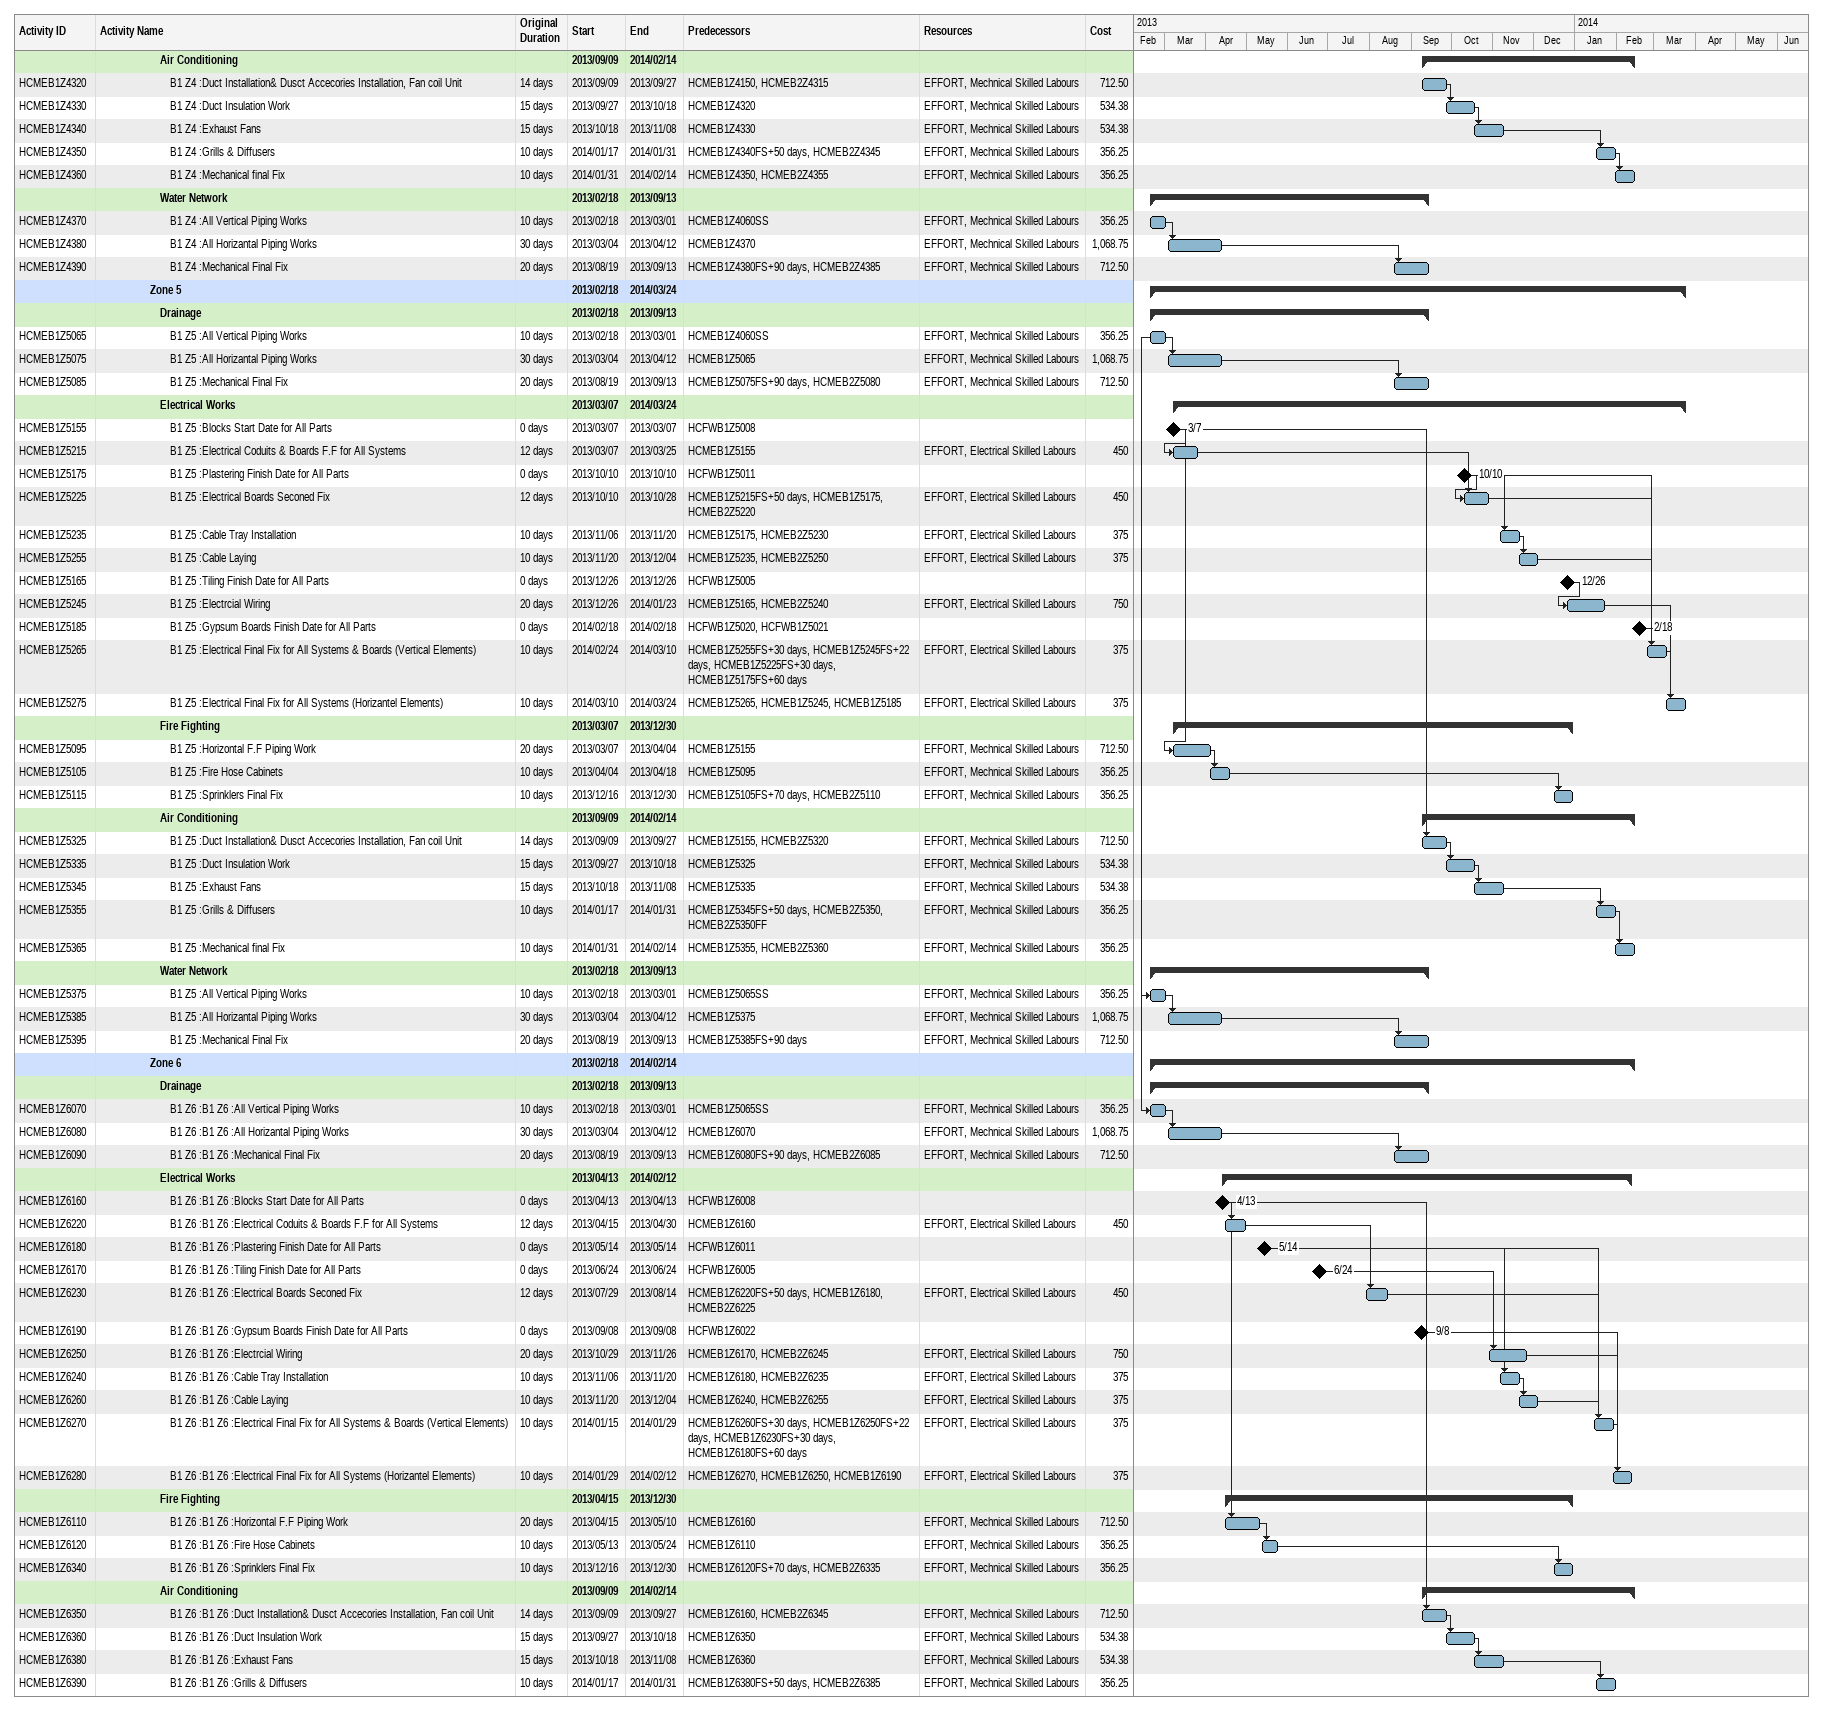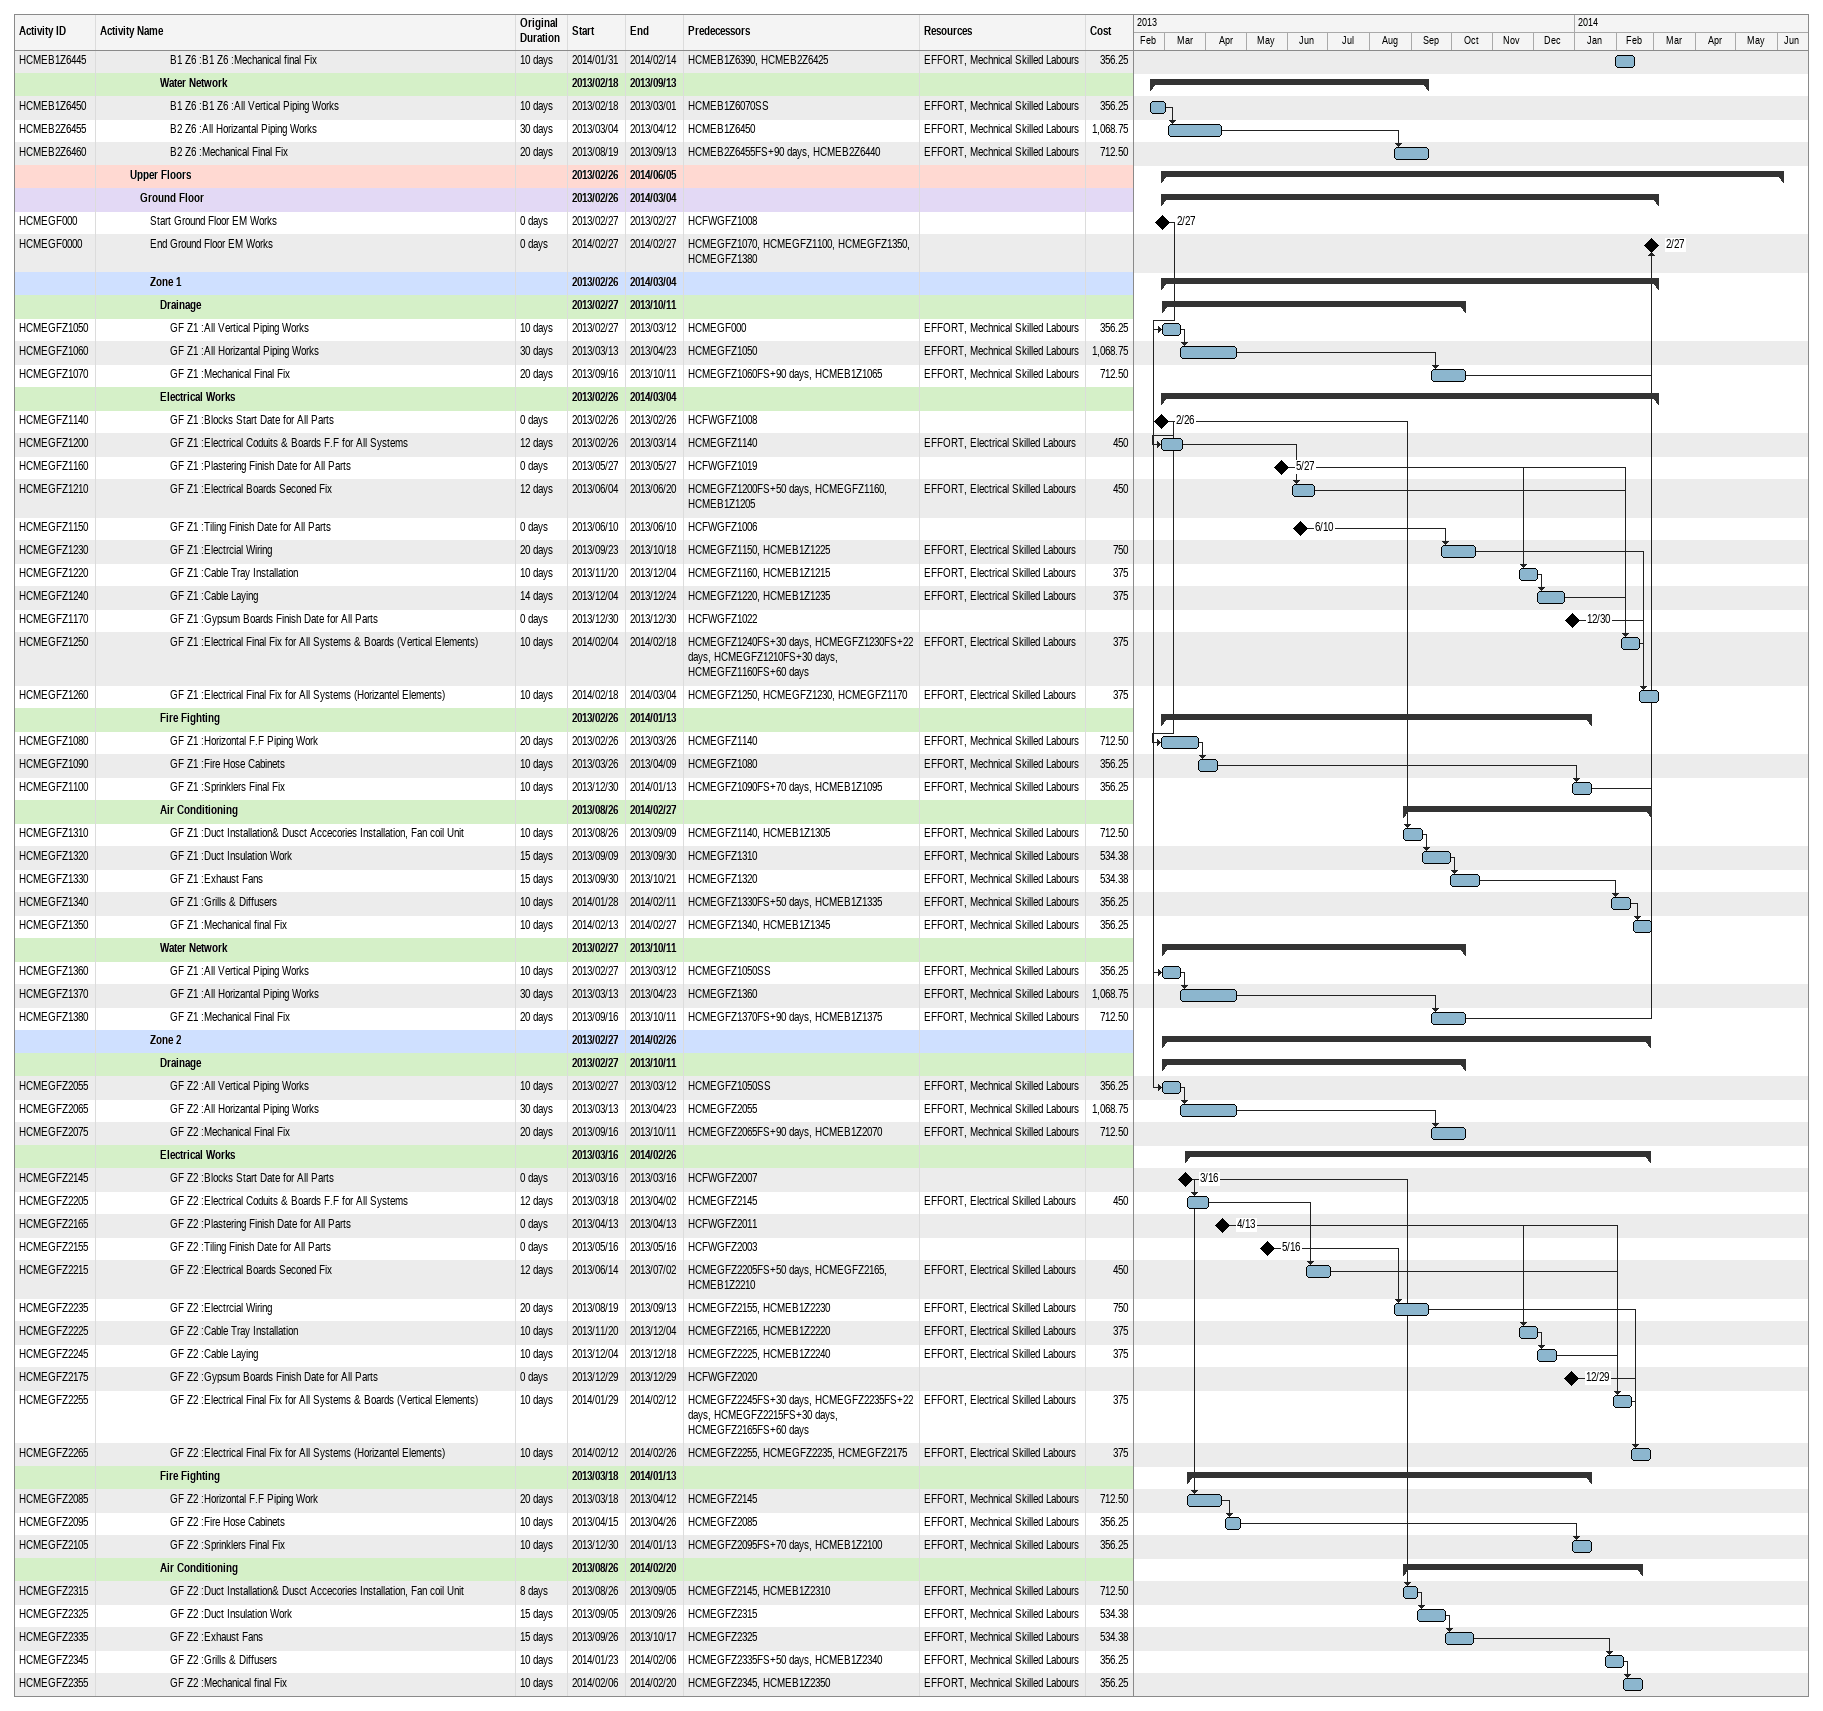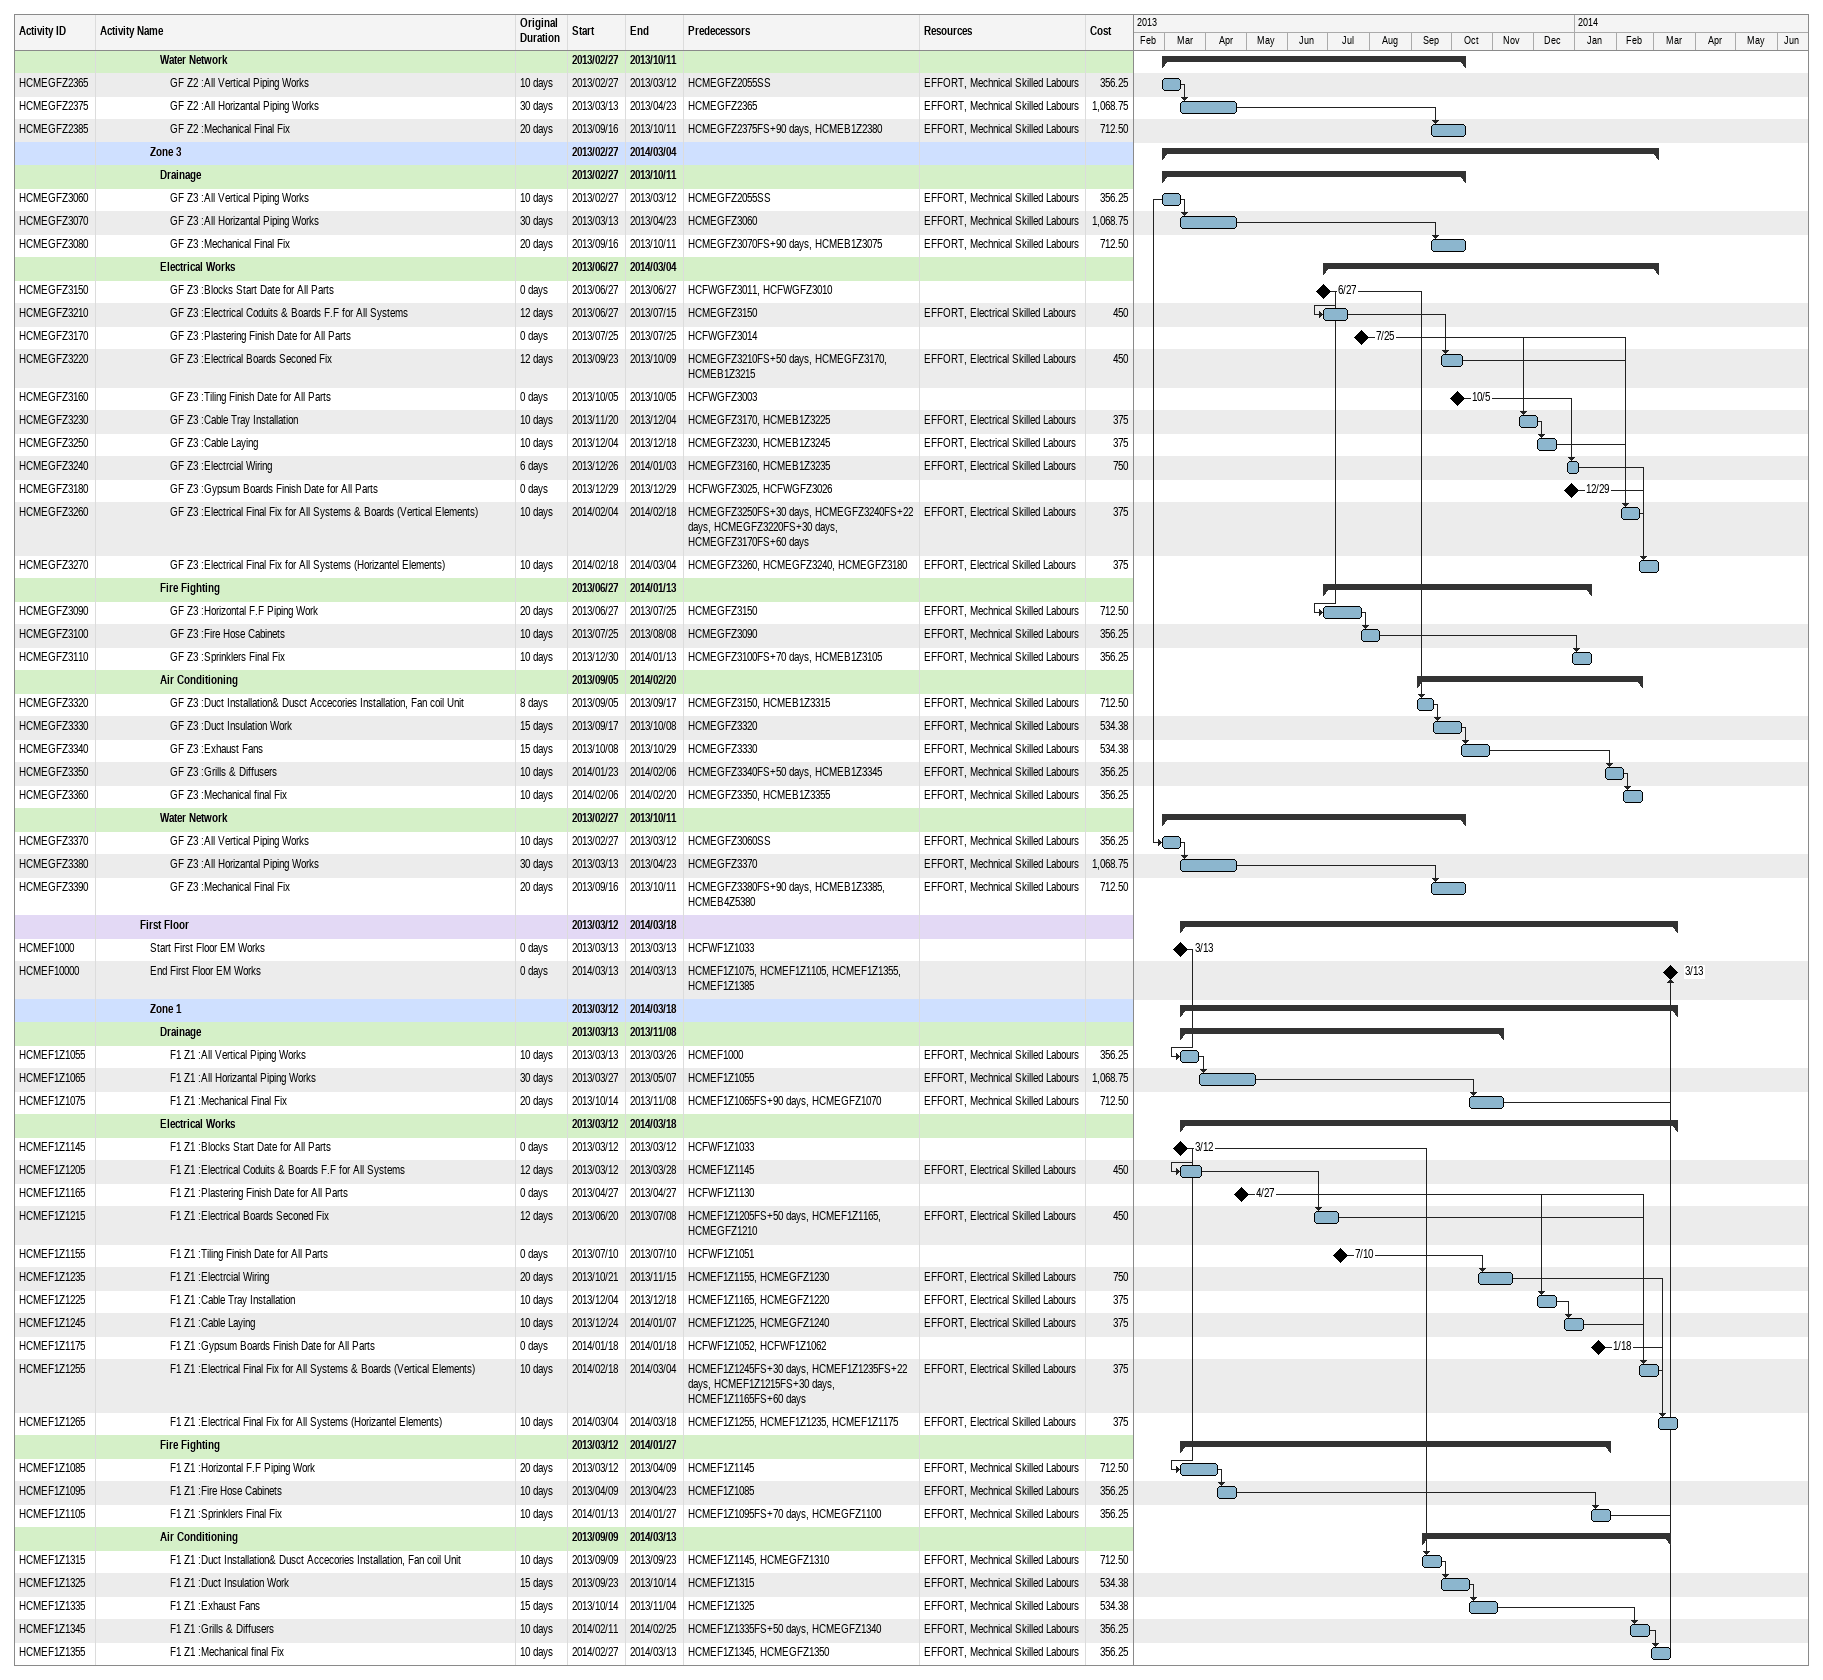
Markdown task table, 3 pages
| ID | Level | Task | Original duration | Start | Finish | Predecessors | Resources | Cost |
|---|---|---|---|---|---|---|---|---|
|  | 7 | **Air Conditioning** |  | 2013-09-09 | 2014-02-14 |  |  |  |
| HCMEB1Z4320 | 8 | B1 Z4 :Duct Installation& Dusct Accecories Installation, Fan coil Unit | 14d | 2013-09-09 | 2013-09-27 | HCMEB1Z4150, HCMEB2Z4315 | EFFORT, Mechnical Skilled Labours | 712.50 |
| HCMEB1Z4330 | 8 | B1 Z4 :Duct Insulation Work | 15d | 2013-09-27 | 2013-10-18 | HCMEB1Z4320 | EFFORT, Mechnical Skilled Labours | 534.38 |
| HCMEB1Z4340 | 8 | B1 Z4 :Exhaust Fans | 15d | 2013-10-18 | 2013-11-08 | HCMEB1Z4330 | EFFORT, Mechnical Skilled Labours | 534.38 |
| HCMEB1Z4350 | 8 | B1 Z4 :Grills & Diffusers | 10d | 2014-01-17 | 2014-01-31 | HCMEB1Z4340FS+50d, HCMEB2Z4345 | EFFORT, Mechnical Skilled Labours | 356.25 |
| HCMEB1Z4360 | 8 | B1 Z4 :Mechanical final Fix | 10d | 2014-01-31 | 2014-02-14 | HCMEB1Z4350, HCMEB2Z4355 | EFFORT, Mechnical Skilled Labours | 356.25 |
|  | 7 | **Water Network** |  | 2013-02-18 | 2013-09-13 |  |  |  |
| HCMEB1Z4370 | 8 | B1 Z4 :All Vertical Piping Works | 10d | 2013-02-18 | 2013-03-01 | HCMEB1Z4060SS | EFFORT, Mechnical Skilled Labours | 356.25 |
| HCMEB1Z4380 | 8 | B1 Z4 :All Horizantal Piping Works | 30d | 2013-03-04 | 2013-04-12 | HCMEB1Z4370 | EFFORT, Mechnical Skilled Labours | 1068.75 |
| HCMEB1Z4390 | 8 | B1 Z4 :Mechanical Final Fix | 20d | 2013-08-19 | 2013-09-13 | HCMEB1Z4380FS+90d, HCMEB2Z4385 | EFFORT, Mechnical Skilled Labours | 712.50 |
|  | 6 | **Zone 5** |  | 2013-02-18 | 2014-03-24 |  |  |  |
|  | 7 | **Drainage** |  | 2013-02-18 | 2013-09-13 |  |  |  |
| HCMEB1Z5065 | 8 | B1 Z5 :All Vertical Piping Works | 10d | 2013-02-18 | 2013-03-01 | HCMEB1Z4060SS | EFFORT, Mechnical Skilled Labours | 356.25 |
| HCMEB1Z5075 | 8 | B1 Z5 :All Horizantal Piping Works | 30d | 2013-03-04 | 2013-04-12 | HCMEB1Z5065 | EFFORT, Mechnical Skilled Labours | 1068.75 |
| HCMEB1Z5085 | 8 | B1 Z5 :Mechanical Final Fix | 20d | 2013-08-19 | 2013-09-13 | HCMEB1Z5075FS+90d, HCMEB2Z5080 | EFFORT, Mechnical Skilled Labours | 712.50 |
|  | 7 | **Electrical Works** |  | 2013-03-07 | 2014-03-24 |  |  |  |
| HCMEB1Z5155 | 8 | B1 Z5 :Blocks Start Date for All Parts | 0d | 2013-03-07 | 2013-03-07 | HCFWB1Z5008 |  |  |
| HCMEB1Z5215 | 8 | B1 Z5 :Electrical Coduits & Boards F.F for All Systems | 12d | 2013-03-07 | 2013-03-25 | HCMEB1Z5155 | EFFORT, Electrical Skilled Labours | 450 |
| HCMEB1Z5175 | 8 | B1 Z5 :Plastering Finish Date for All Parts | 0d | 2013-10-10 | 2013-10-10 | HCFWB1Z5011 |  |  |
| HCMEB1Z5225 | 8 | B1 Z5 :Electrical Boards Seconed Fix | 12d | 2013-10-10 | 2013-10-28 | HCMEB1Z5215FS+50d, HCMEB1Z5175, HCMEB2Z5220 | EFFORT, Electrical Skilled Labours | 450 |
| HCMEB1Z5235 | 8 | B1 Z5 :Cable Tray Installation | 10d | 2013-11-06 | 2013-11-20 | HCMEB1Z5175, HCMEB2Z5230 | EFFORT, Electrical Skilled Labours | 375 |
| HCMEB1Z5255 | 8 | B1 Z5 :Cable Laying | 10d | 2013-11-20 | 2013-12-04 | HCMEB1Z5235, HCMEB2Z5250 | EFFORT, Electrical Skilled Labours | 375 |
| HCMEB1Z5165 | 8 | B1 Z5 :Tiling Finish Date for All Parts | 0d | 2013-12-26 | 2013-12-26 | HCFWB1Z5005 |  |  |
| HCMEB1Z5245 | 8 | B1 Z5 :Electrcial Wiring | 20d | 2013-12-26 | 2014-01-23 | HCMEB1Z5165, HCMEB2Z5240 | EFFORT, Electrical Skilled Labours | 750 |
| HCMEB1Z5185 | 8 | B1 Z5 :Gypsum Boards Finish Date for All Parts | 0d | 2014-02-18 | 2014-02-18 | HCFWB1Z5020, HCFWB1Z5021 |  |  |
| HCMEB1Z5265 | 8 | B1 Z5 :Electrical Final Fix for All Systems & Boards (Vertical Elements) | 10d | 2014-02-24 | 2014-03-10 | HCMEB1Z5255FS+30d, HCMEB1Z5245FS+22d, HCMEB1Z5225FS+30d, HCMEB1Z5175FS+60d | EFFORT, Electrical Skilled Labours | 375 |
| HCMEB1Z5275 | 8 | B1 Z5 :Electrical Final Fix for All Systems (Horizantel Elements) | 10d | 2014-03-10 | 2014-03-24 | HCMEB1Z5265, HCMEB1Z5245, HCMEB1Z5185 | EFFORT, Electrical Skilled Labours | 375 |
|  | 7 | **Fire Fighting** |  | 2013-03-07 | 2013-12-30 |  |  |  |
| HCMEB1Z5095 | 8 | B1 Z5 :Horizontal F.F Piping Work | 20d | 2013-03-07 | 2013-04-04 | HCMEB1Z5155 | EFFORT, Mechnical Skilled Labours | 712.50 |
| HCMEB1Z5105 | 8 | B1 Z5 :Fire Hose Cabinets | 10d | 2013-04-04 | 2013-04-18 | HCMEB1Z5095 | EFFORT, Mechnical Skilled Labours | 356.25 |
| HCMEB1Z5115 | 8 | B1 Z5 :Sprinklers Final Fix | 10d | 2013-12-16 | 2013-12-30 | HCMEB1Z5105FS+70d, HCMEB2Z5110 | EFFORT, Mechnical Skilled Labours | 356.25 |
|  | 7 | **Air Conditioning** |  | 2013-09-09 | 2014-02-14 |  |  |  |
| HCMEB1Z5325 | 8 | B1 Z5 :Duct Installation& Dusct Accecories Installation, Fan coil Unit | 14d | 2013-09-09 | 2013-09-27 | HCMEB1Z5155, HCMEB2Z5320 | EFFORT, Mechnical Skilled Labours | 712.50 |
| HCMEB1Z5335 | 8 | B1 Z5 :Duct Insulation Work | 15d | 2013-09-27 | 2013-10-18 | HCMEB1Z5325 | EFFORT, Mechnical Skilled Labours | 534.38 |
| HCMEB1Z5345 | 8 | B1 Z5 :Exhaust Fans | 15d | 2013-10-18 | 2013-11-08 | HCMEB1Z5335 | EFFORT, Mechnical Skilled Labours | 534.38 |
| HCMEB1Z5355 | 8 | B1 Z5 :Grills & Diffusers | 10d | 2014-01-17 | 2014-01-31 | HCMEB1Z5345FS+50d, HCMEB2Z5350, HCMEB2Z5350FF | EFFORT, Mechnical Skilled Labours | 356.25 |
| HCMEB1Z5365 | 8 | B1 Z5 :Mechanical final Fix | 10d | 2014-01-31 | 2014-02-14 | HCMEB1Z5355, HCMEB2Z5360 | EFFORT, Mechnical Skilled Labours | 356.25 |
|  | 7 | **Water Network** |  | 2013-02-18 | 2013-09-13 |  |  |  |
| HCMEB1Z5375 | 8 | B1 Z5 :All Vertical Piping Works | 10d | 2013-02-18 | 2013-03-01 | HCMEB1Z5065SS | EFFORT, Mechnical Skilled Labours | 356.25 |
| HCMEB1Z5385 | 8 | B1 Z5 :All Horizantal Piping Works | 30d | 2013-03-04 | 2013-04-12 | HCMEB1Z5375 | EFFORT, Mechnical Skilled Labours | 1068.75 |
| HCMEB1Z5395 | 8 | B1 Z5 :Mechanical Final Fix | 20d | 2013-08-19 | 2013-09-13 | HCMEB1Z5385FS+90d | EFFORT, Mechnical Skilled Labours | 712.50 |
|  | 6 | **Zone 6** |  | 2013-02-18 | 2014-02-14 |  |  |  |
|  | 7 | **Drainage** |  | 2013-02-18 | 2013-09-13 |  |  |  |
| HCMEB1Z6070 | 8 | B1 Z6 :B1 Z6 :All Vertical Piping Works | 10d | 2013-02-18 | 2013-03-01 | HCMEB1Z5065SS | EFFORT, Mechnical Skilled Labours | 356.25 |
| HCMEB1Z6080 | 8 | B1 Z6 :B1 Z6 :All Horizantal Piping Works | 30d | 2013-03-04 | 2013-04-12 | HCMEB1Z6070 | EFFORT, Mechnical Skilled Labours | 1068.75 |
| HCMEB1Z6090 | 8 | B1 Z6 :B1 Z6 :Mechanical Final Fix | 20d | 2013-08-19 | 2013-09-13 | HCMEB1Z6080FS+90d, HCMEB2Z6085 | EFFORT, Mechnical Skilled Labours | 712.50 |
|  | 7 | **Electrical Works** |  | 2013-04-13 | 2014-02-12 |  |  |  |
| HCMEB1Z6160 | 8 | B1 Z6 :B1 Z6 :Blocks Start Date for All Parts | 0d | 2013-04-13 | 2013-04-13 | HCFWB1Z6008 |  |  |
| HCMEB1Z6220 | 8 | B1 Z6 :B1 Z6 :Electrical Coduits & Boards F.F for All Systems | 12d | 2013-04-15 | 2013-04-30 | HCMEB1Z6160 | EFFORT, Electrical Skilled Labours | 450 |
| HCMEB1Z6180 | 8 | B1 Z6 :B1 Z6 :Plastering Finish Date for All Parts | 0d | 2013-05-14 | 2013-05-14 | HCFWB1Z6011 |  |  |
| HCMEB1Z6170 | 8 | B1 Z6 :B1 Z6 :Tiling Finish Date for All Parts | 0d | 2013-06-24 | 2013-06-24 | HCFWB1Z6005 |  |  |
| HCMEB1Z6230 | 8 | B1 Z6 :B1 Z6 :Electrical Boards Seconed Fix | 12d | 2013-07-29 | 2013-08-14 | HCMEB1Z6220FS+50d, HCMEB1Z6180, HCMEB2Z6225 | EFFORT, Electrical Skilled Labours | 450 |
| HCMEB1Z6190 | 8 | B1 Z6 :B1 Z6 :Gypsum Boards Finish Date for All Parts | 0d | 2013-09-08 | 2013-09-08 | HCFWB1Z6022 |  |  |
| HCMEB1Z6250 | 8 | B1 Z6 :B1 Z6 :Electrcial Wiring | 20d | 2013-10-29 | 2013-11-26 | HCMEB1Z6170, HCMEB2Z6245 | EFFORT, Electrical Skilled Labours | 750 |
| HCMEB1Z6240 | 8 | B1 Z6 :B1 Z6 :Cable Tray Installation | 10d | 2013-11-06 | 2013-11-20 | HCMEB1Z6180, HCMEB2Z6235 | EFFORT, Electrical Skilled Labours | 375 |
| HCMEB1Z6260 | 8 | B1 Z6 :B1 Z6 :Cable Laying | 10d | 2013-11-20 | 2013-12-04 | HCMEB1Z6240, HCMEB2Z6255 | EFFORT, Electrical Skilled Labours | 375 |
| HCMEB1Z6270 | 8 | B1 Z6 :B1 Z6 :Electrical Final Fix for All Systems & Boards (Vertical Elements) | 10d | 2014-01-15 | 2014-01-29 | HCMEB1Z6260FS+30d, HCMEB1Z6250FS+22d, HCMEB1Z6230FS+30d, HCMEB1Z6180FS+60d | EFFORT, Electrical Skilled Labours | 375 |
| HCMEB1Z6280 | 8 | B1 Z6 :B1 Z6 :Electrical Final Fix for All Systems (Horizantel Elements) | 10d | 2014-01-29 | 2014-02-12 | HCMEB1Z6270, HCMEB1Z6250, HCMEB1Z6190 | EFFORT, Electrical Skilled Labours | 375 |
|  | 7 | **Fire Fighting** |  | 2013-04-15 | 2013-12-30 |  |  |  |
| HCMEB1Z6110 | 8 | B1 Z6 :B1 Z6 :Horizontal F.F Piping Work | 20d | 2013-04-15 | 2013-05-10 | HCMEB1Z6160 | EFFORT, Mechnical Skilled Labours | 712.50 |
| HCMEB1Z6120 | 8 | B1 Z6 :B1 Z6 :Fire Hose Cabinets | 10d | 2013-05-13 | 2013-05-24 | HCMEB1Z6110 | EFFORT, Mechnical Skilled Labours | 356.25 |
| HCMEB1Z6340 | 8 | B1 Z6 :B1 Z6 :Sprinklers Final Fix | 10d | 2013-12-16 | 2013-12-30 | HCMEB1Z6120FS+70d, HCMEB2Z6335 | EFFORT, Mechnical Skilled Labours | 356.25 |
|  | 7 | **Air Conditioning** |  | 2013-09-09 | 2014-02-14 |  |  |  |
| HCMEB1Z6350 | 8 | B1 Z6 :B1 Z6 :Duct Installation& Dusct Accecories Installation, Fan coil Unit | 14d | 2013-09-09 | 2013-09-27 | HCMEB1Z6160, HCMEB2Z6345 | EFFORT, Mechnical Skilled Labours | 712.50 |
| HCMEB1Z6360 | 8 | B1 Z6 :B1 Z6 :Duct Insulation Work | 15d | 2013-09-27 | 2013-10-18 | HCMEB1Z6350 | EFFORT, Mechnical Skilled Labours | 534.38 |
| HCMEB1Z6380 | 8 | B1 Z6 :B1 Z6 :Exhaust Fans | 15d | 2013-10-18 | 2013-11-08 | HCMEB1Z6360 | EFFORT, Mechnical Skilled Labours | 534.38 |
| HCMEB1Z6390 | 8 | B1 Z6 :B1 Z6 :Grills & Diffusers | 10d | 2014-01-17 | 2014-01-31 | HCMEB1Z6380FS+50d, HCMEB2Z6385 | EFFORT, Mechnical Skilled Labours | 356.25 |
| HCMEB1Z6445 | 8 | B1 Z6 :B1 Z6 :Mechanical final Fix | 10d | 2014-01-31 | 2014-02-14 | HCMEB1Z6390, HCMEB2Z6425 | EFFORT, Mechnical Skilled Labours | 356.25 |
|  | 7 | **Water Network** |  | 2013-02-18 | 2013-09-13 |  |  |  |
| HCMEB1Z6450 | 8 | B1 Z6 :B1 Z6 :All Vertical Piping Works | 10d | 2013-02-18 | 2013-03-01 | HCMEB1Z6070SS | EFFORT, Mechnical Skilled Labours | 356.25 |
| HCMEB2Z6455 | 8 | B2 Z6 :All Horizantal Piping Works | 30d | 2013-03-04 | 2013-04-12 | HCMEB1Z6450 | EFFORT, Mechnical Skilled Labours | 1068.75 |
| HCMEB2Z6460 | 8 | B2 Z6 :Mechanical Final Fix | 20d | 2013-08-19 | 2013-09-13 | HCMEB2Z6455FS+90d, HCMEB2Z6440 | EFFORT, Mechnical Skilled Labours | 712.50 |
|  | 4 | **Upper Floors** |  | 2013-02-26 | 2014-06-05 |  |  |  |
|  | 5 | **Ground Floor** |  | 2013-02-26 | 2014-03-04 |  |  |  |
| HCMEGF000 | 6 | Start Ground Floor EM Works | 0d | 2013-02-27 | 2013-02-27 | HCFWGFZ1008 |  |  |
| HCMEGF0000 | 6 | End Ground Floor EM Works | 0d | 2014-02-27 | 2014-02-27 | HCMEGFZ1070, HCMEGFZ1100, HCMEGFZ1350, HCMEGFZ1380 |  |  |
|  | 6 | **Zone 1** |  | 2013-02-26 | 2014-03-04 |  |  |  |
|  | 7 | **Drainage** |  | 2013-02-27 | 2013-10-11 |  |  |  |
| HCMEGFZ1050 | 8 | GF Z1 :All Vertical Piping Works | 10d | 2013-02-27 | 2013-03-12 | HCMEGF000 | EFFORT, Mechnical Skilled Labours | 356.25 |
| HCMEGFZ1060 | 8 | GF Z1 :All Horizantal Piping Works | 30d | 2013-03-13 | 2013-04-23 | HCMEGFZ1050 | EFFORT, Mechnical Skilled Labours | 1068.75 |
| HCMEGFZ1070 | 8 | GF Z1 :Mechanical Final Fix | 20d | 2013-09-16 | 2013-10-11 | HCMEGFZ1060FS+90d, HCMEB1Z1065 | EFFORT, Mechnical Skilled Labours | 712.50 |
|  | 7 | **Electrical Works** |  | 2013-02-26 | 2014-03-04 |  |  |  |
| HCMEGFZ1140 | 8 | GF Z1 :Blocks Start Date for All Parts | 0d | 2013-02-26 | 2013-02-26 | HCFWGFZ1008 |  |  |
| HCMEGFZ1200 | 8 | GF Z1 :Electrical Coduits & Boards F.F for All Systems | 12d | 2013-02-26 | 2013-03-14 | HCMEGFZ1140 | EFFORT, Electrical Skilled Labours | 450 |
| HCMEGFZ1160 | 8 | GF Z1 :Plastering Finish Date for All Parts | 0d | 2013-05-27 | 2013-05-27 | HCFWGFZ1019 |  |  |
| HCMEGFZ1210 | 8 | GF Z1 :Electrical Boards Seconed Fix | 12d | 2013-06-04 | 2013-06-20 | HCMEGFZ1200FS+50d, HCMEGFZ1160, HCMEB1Z1205 | EFFORT, Electrical Skilled Labours | 450 |
| HCMEGFZ1150 | 8 | GF Z1 :Tiling Finish Date for All Parts | 0d | 2013-06-10 | 2013-06-10 | HCFWGFZ1006 |  |  |
| HCMEGFZ1230 | 8 | GF Z1 :Electrcial Wiring | 20d | 2013-09-23 | 2013-10-18 | HCMEGFZ1150, HCMEB1Z1225 | EFFORT, Electrical Skilled Labours | 750 |
| HCMEGFZ1220 | 8 | GF Z1 :Cable Tray Installation | 10d | 2013-11-20 | 2013-12-04 | HCMEGFZ1160, HCMEB1Z1215 | EFFORT, Electrical Skilled Labours | 375 |
| HCMEGFZ1240 | 8 | GF Z1 :Cable Laying | 14d | 2013-12-04 | 2013-12-24 | HCMEGFZ1220, HCMEB1Z1235 | EFFORT, Electrical Skilled Labours | 375 |
| HCMEGFZ1170 | 8 | GF Z1 :Gypsum Boards Finish Date for All Parts | 0d | 2013-12-30 | 2013-12-30 | HCFWGFZ1022 |  |  |
| HCMEGFZ1250 | 8 | GF Z1 :Electrical Final Fix for All Systems & Boards (Vertical Elements) | 10d | 2014-02-04 | 2014-02-18 | HCMEGFZ1240FS+30d, HCMEGFZ1230FS+22d, HCMEGFZ1210FS+30d, HCMEGFZ1160FS+60d | EFFORT, Electrical Skilled Labours | 375 |
| HCMEGFZ1260 | 8 | GF Z1 :Electrical Final Fix for All Systems (Horizantel Elements) | 10d | 2014-02-18 | 2014-03-04 | HCMEGFZ1250, HCMEGFZ1230, HCMEGFZ1170 | EFFORT, Electrical Skilled Labours | 375 |
|  | 7 | **Fire Fighting** |  | 2013-02-26 | 2014-01-13 |  |  |  |
| HCMEGFZ1080 | 8 | GF Z1 :Horizontal F.F Piping Work | 20d | 2013-02-26 | 2013-03-26 | HCMEGFZ1140 | EFFORT, Mechnical Skilled Labours | 712.50 |
| HCMEGFZ1090 | 8 | GF Z1 :Fire Hose Cabinets | 10d | 2013-03-26 | 2013-04-09 | HCMEGFZ1080 | EFFORT, Mechnical Skilled Labours | 356.25 |
| HCMEGFZ1100 | 8 | GF Z1 :Sprinklers Final Fix | 10d | 2013-12-30 | 2014-01-13 | HCMEGFZ1090FS+70d, HCMEB1Z1095 | EFFORT, Mechnical Skilled Labours | 356.25 |
|  | 7 | **Air Conditioning** |  | 2013-08-26 | 2014-02-27 |  |  |  |
| HCMEGFZ1310 | 8 | GF Z1 :Duct Installation& Dusct Accecories Installation, Fan coil Unit | 10d | 2013-08-26 | 2013-09-09 | HCMEGFZ1140, HCMEB1Z1305 | EFFORT, Mechnical Skilled Labours | 712.50 |
| HCMEGFZ1320 | 8 | GF Z1 :Duct Insulation Work | 15d | 2013-09-09 | 2013-09-30 | HCMEGFZ1310 | EFFORT, Mechnical Skilled Labours | 534.38 |
| HCMEGFZ1330 | 8 | GF Z1 :Exhaust Fans | 15d | 2013-09-30 | 2013-10-21 | HCMEGFZ1320 | EFFORT, Mechnical Skilled Labours | 534.38 |
| HCMEGFZ1340 | 8 | GF Z1 :Grills & Diffusers | 10d | 2014-01-28 | 2014-02-11 | HCMEGFZ1330FS+50d, HCMEB1Z1335 | EFFORT, Mechnical Skilled Labours | 356.25 |
| HCMEGFZ1350 | 8 | GF Z1 :Mechanical final Fix | 10d | 2014-02-13 | 2014-02-27 | HCMEGFZ1340, HCMEB1Z1345 | EFFORT, Mechnical Skilled Labours | 356.25 |
|  | 7 | **Water Network** |  | 2013-02-27 | 2013-10-11 |  |  |  |
| HCMEGFZ1360 | 8 | GF Z1 :All Vertical Piping Works | 10d | 2013-02-27 | 2013-03-12 | HCMEGFZ1050SS | EFFORT, Mechnical Skilled Labours | 356.25 |
| HCMEGFZ1370 | 8 | GF Z1 :All Horizantal Piping Works | 30d | 2013-03-13 | 2013-04-23 | HCMEGFZ1360 | EFFORT, Mechnical Skilled Labours | 1068.75 |
| HCMEGFZ1380 | 8 | GF Z1 :Mechanical Final Fix | 20d | 2013-09-16 | 2013-10-11 | HCMEGFZ1370FS+90d, HCMEB1Z1375 | EFFORT, Mechnical Skilled Labours | 712.50 |
|  | 6 | **Zone 2** |  | 2013-02-27 | 2014-02-26 |  |  |  |
|  | 7 | **Drainage** |  | 2013-02-27 | 2013-10-11 |  |  |  |
| HCMEGFZ2055 | 8 | GF Z2 :All Vertical Piping Works | 10d | 2013-02-27 | 2013-03-12 | HCMEGFZ1050SS | EFFORT, Mechnical Skilled Labours | 356.25 |
| HCMEGFZ2065 | 8 | GF Z2 :All Horizantal Piping Works | 30d | 2013-03-13 | 2013-04-23 | HCMEGFZ2055 | EFFORT, Mechnical Skilled Labours | 1068.75 |
| HCMEGFZ2075 | 8 | GF Z2 :Mechanical Final Fix | 20d | 2013-09-16 | 2013-10-11 | HCMEGFZ2065FS+90d, HCMEB1Z2070 | EFFORT, Mechnical Skilled Labours | 712.50 |
|  | 7 | **Electrical Works** |  | 2013-03-16 | 2014-02-26 |  |  |  |
| HCMEGFZ2145 | 8 | GF Z2 :Blocks Start Date for All Parts | 0d | 2013-03-16 | 2013-03-16 | HCFWGFZ2007 |  |  |
| HCMEGFZ2205 | 8 | GF Z2 :Electrical Coduits & Boards F.F for All Systems | 12d | 2013-03-18 | 2013-04-02 | HCMEGFZ2145 | EFFORT, Electrical Skilled Labours | 450 |
| HCMEGFZ2165 | 8 | GF Z2 :Plastering Finish Date for All Parts | 0d | 2013-04-13 | 2013-04-13 | HCFWGFZ2011 |  |  |
| HCMEGFZ2155 | 8 | GF Z2 :Tiling Finish Date for All Parts | 0d | 2013-05-16 | 2013-05-16 | HCFWGFZ2003 |  |  |
| HCMEGFZ2215 | 8 | GF Z2 :Electrical Boards Seconed Fix | 12d | 2013-06-14 | 2013-07-02 | HCMEGFZ2205FS+50d, HCMEGFZ2165, HCMEB1Z2210 | EFFORT, Electrical Skilled Labours | 450 |
| HCMEGFZ2235 | 8 | GF Z2 :Electrcial Wiring | 20d | 2013-08-19 | 2013-09-13 | HCMEGFZ2155, HCMEB1Z2230 | EFFORT, Electrical Skilled Labours | 750 |
| HCMEGFZ2225 | 8 | GF Z2 :Cable Tray Installation | 10d | 2013-11-20 | 2013-12-04 | HCMEGFZ2165, HCMEB1Z2220 | EFFORT, Electrical Skilled Labours | 375 |
| HCMEGFZ2245 | 8 | GF Z2 :Cable Laying | 10d | 2013-12-04 | 2013-12-18 | HCMEGFZ2225, HCMEB1Z2240 | EFFORT, Electrical Skilled Labours | 375 |
| HCMEGFZ2175 | 8 | GF Z2 :Gypsum Boards Finish Date for All Parts | 0d | 2013-12-29 | 2013-12-29 | HCFWGFZ2020 |  |  |
| HCMEGFZ2255 | 8 | GF Z2 :Electrical Final Fix for All Systems & Boards (Vertical Elements) | 10d | 2014-01-29 | 2014-02-12 | HCMEGFZ2245FS+30d, HCMEGFZ2235FS+22d, HCMEGFZ2215FS+30d, HCMEGFZ2165FS+60d | EFFORT, Electrical Skilled Labours | 375 |
| HCMEGFZ2265 | 8 | GF Z2 :Electrical Final Fix for All Systems (Horizantel Elements) | 10d | 2014-02-12 | 2014-02-26 | HCMEGFZ2255, HCMEGFZ2235, HCMEGFZ2175 | EFFORT, Electrical Skilled Labours | 375 |
|  | 7 | **Fire Fighting** |  | 2013-03-18 | 2014-01-13 |  |  |  |
| HCMEGFZ2085 | 8 | GF Z2 :Horizontal F.F Piping Work | 20d | 2013-03-18 | 2013-04-12 | HCMEGFZ2145 | EFFORT, Mechnical Skilled Labours | 712.50 |
| HCMEGFZ2095 | 8 | GF Z2 :Fire Hose Cabinets | 10d | 2013-04-15 | 2013-04-26 | HCMEGFZ2085 | EFFORT, Mechnical Skilled Labours | 356.25 |
| HCMEGFZ2105 | 8 | GF Z2 :Sprinklers Final Fix | 10d | 2013-12-30 | 2014-01-13 | HCMEGFZ2095FS+70d, HCMEB1Z2100 | EFFORT, Mechnical Skilled Labours | 356.25 |
|  | 7 | **Air Conditioning** |  | 2013-08-26 | 2014-02-20 |  |  |  |
| HCMEGFZ2315 | 8 | GF Z2 :Duct Installation& Dusct Accecories Installation, Fan coil Unit | 8d | 2013-08-26 | 2013-09-05 | HCMEGFZ2145, HCMEB1Z2310 | EFFORT, Mechnical Skilled Labours | 712.50 |
| HCMEGFZ2325 | 8 | GF Z2 :Duct Insulation Work | 15d | 2013-09-05 | 2013-09-26 | HCMEGFZ2315 | EFFORT, Mechnical Skilled Labours | 534.38 |
| HCMEGFZ2335 | 8 | GF Z2 :Exhaust Fans | 15d | 2013-09-26 | 2013-10-17 | HCMEGFZ2325 | EFFORT, Mechnical Skilled Labours | 534.38 |
| HCMEGFZ2345 | 8 | GF Z2 :Grills & Diffusers | 10d | 2014-01-23 | 2014-02-06 | HCMEGFZ2335FS+50d, HCMEB1Z2340 | EFFORT, Mechnical Skilled Labours | 356.25 |
| HCMEGFZ2355 | 8 | GF Z2 :Mechanical final Fix | 10d | 2014-02-06 | 2014-02-20 | HCMEGFZ2345, HCMEB1Z2350 | EFFORT, Mechnical Skilled Labours | 356.25 |
|  | 7 | **Water Network** |  | 2013-02-27 | 2013-10-11 |  |  |  |
| HCMEGFZ2365 | 8 | GF Z2 :All Vertical Piping Works | 10d | 2013-02-27 | 2013-03-12 | HCMEGFZ2055SS | EFFORT, Mechnical Skilled Labours | 356.25 |
| HCMEGFZ2375 | 8 | GF Z2 :All Horizantal Piping Works | 30d | 2013-03-13 | 2013-04-23 | HCMEGFZ2365 | EFFORT, Mechnical Skilled Labours | 1068.75 |
| HCMEGFZ2385 | 8 | GF Z2 :Mechanical Final Fix | 20d | 2013-09-16 | 2013-10-11 | HCMEGFZ2375FS+90d, HCMEB1Z2380 | EFFORT, Mechnical Skilled Labours | 712.50 |
|  | 6 | **Zone 3** |  | 2013-02-27 | 2014-03-04 |  |  |  |
|  | 7 | **Drainage** |  | 2013-02-27 | 2013-10-11 |  |  |  |
| HCMEGFZ3060 | 8 | GF Z3 :All Vertical Piping Works | 10d | 2013-02-27 | 2013-03-12 | HCMEGFZ2055SS | EFFORT, Mechnical Skilled Labours | 356.25 |
| HCMEGFZ3070 | 8 | GF Z3 :All Horizantal Piping Works | 30d | 2013-03-13 | 2013-04-23 | HCMEGFZ3060 | EFFORT, Mechnical Skilled Labours | 1068.75 |
| HCMEGFZ3080 | 8 | GF Z3 :Mechanical Final Fix | 20d | 2013-09-16 | 2013-10-11 | HCMEGFZ3070FS+90d, HCMEB1Z3075 | EFFORT, Mechnical Skilled Labours | 712.50 |
|  | 7 | **Electrical Works** |  | 2013-06-27 | 2014-03-04 |  |  |  |
| HCMEGFZ3150 | 8 | GF Z3 :Blocks Start Date for All Parts | 0d | 2013-06-27 | 2013-06-27 | HCFWGFZ3011, HCFWGFZ3010 |  |  |
| HCMEGFZ3210 | 8 | GF Z3 :Electrical Coduits & Boards F.F for All Systems | 12d | 2013-06-27 | 2013-07-15 | HCMEGFZ3150 | EFFORT, Electrical Skilled Labours | 450 |
| HCMEGFZ3170 | 8 | GF Z3 :Plastering Finish Date for All Parts | 0d | 2013-07-25 | 2013-07-25 | HCFWGFZ3014 |  |  |
| HCMEGFZ3220 | 8 | GF Z3 :Electrical Boards Seconed Fix | 12d | 2013-09-23 | 2013-10-09 | HCMEGFZ3210FS+50d, HCMEGFZ3170, HCMEB1Z3215 | EFFORT, Electrical Skilled Labours | 450 |
| HCMEGFZ3160 | 8 | GF Z3 :Tiling Finish Date for All Parts | 0d | 2013-10-05 | 2013-10-05 | HCFWGFZ3003 |  |  |
| HCMEGFZ3230 | 8 | GF Z3 :Cable Tray Installation | 10d | 2013-11-20 | 2013-12-04 | HCMEGFZ3170, HCMEB1Z3225 | EFFORT, Electrical Skilled Labours | 375 |
| HCMEGFZ3250 | 8 | GF Z3 :Cable Laying | 10d | 2013-12-04 | 2013-12-18 | HCMEGFZ3230, HCMEB1Z3245 | EFFORT, Electrical Skilled Labours | 375 |
| HCMEGFZ3240 | 8 | GF Z3 :Electrcial Wiring | 6d | 2013-12-26 | 2014-01-03 | HCMEGFZ3160, HCMEB1Z3235 | EFFORT, Electrical Skilled Labours | 750 |
| HCMEGFZ3180 | 8 | GF Z3 :Gypsum Boards Finish Date for All Parts | 0d | 2013-12-29 | 2013-12-29 | HCFWGFZ3025, HCFWGFZ3026 |  |  |
| HCMEGFZ3260 | 8 | GF Z3 :Electrical Final Fix for All Systems & Boards (Vertical Elements) | 10d | 2014-02-04 | 2014-02-18 | HCMEGFZ3250FS+30d, HCMEGFZ3240FS+22d, HCMEGFZ3220FS+30d, HCMEGFZ3170FS+60d | EFFORT, Electrical Skilled Labours | 375 |
| HCMEGFZ3270 | 8 | GF Z3 :Electrical Final Fix for All Systems (Horizantel Elements) | 10d | 2014-02-18 | 2014-03-04 | HCMEGFZ3260, HCMEGFZ3240, HCMEGFZ3180 | EFFORT, Electrical Skilled Labours | 375 |
|  | 7 | **Fire Fighting** |  | 2013-06-27 | 2014-01-13 |  |  |  |
| HCMEGFZ3090 | 8 | GF Z3 :Horizontal F.F Piping Work | 20d | 2013-06-27 | 2013-07-25 | HCMEGFZ3150 | EFFORT, Mechnical Skilled Labours | 712.50 |
| HCMEGFZ3100 | 8 | GF Z3 :Fire Hose Cabinets | 10d | 2013-07-25 | 2013-08-08 | HCMEGFZ3090 | EFFORT, Mechnical Skilled Labours | 356.25 |
| HCMEGFZ3110 | 8 | GF Z3 :Sprinklers Final Fix | 10d | 2013-12-30 | 2014-01-13 | HCMEGFZ3100FS+70d, HCMEB1Z3105 | EFFORT, Mechnical Skilled Labours | 356.25 |
|  | 7 | **Air Conditioning** |  | 2013-09-05 | 2014-02-20 |  |  |  |
| HCMEGFZ3320 | 8 | GF Z3 :Duct Installation& Dusct Accecories Installation, Fan coil Unit | 8d | 2013-09-05 | 2013-09-17 | HCMEGFZ3150, HCMEB1Z3315 | EFFORT, Mechnical Skilled Labours | 712.50 |
| HCMEGFZ3330 | 8 | GF Z3 :Duct Insulation Work | 15d | 2013-09-17 | 2013-10-08 | HCMEGFZ3320 | EFFORT, Mechnical Skilled Labours | 534.38 |
| HCMEGFZ3340 | 8 | GF Z3 :Exhaust Fans | 15d | 2013-10-08 | 2013-10-29 | HCMEGFZ3330 | EFFORT, Mechnical Skilled Labours | 534.38 |
| HCMEGFZ3350 | 8 | GF Z3 :Grills & Diffusers | 10d | 2014-01-23 | 2014-02-06 | HCMEGFZ3340FS+50d, HCMEB1Z3345 | EFFORT, Mechnical Skilled Labours | 356.25 |
| HCMEGFZ3360 | 8 | GF Z3 :Mechanical final Fix | 10d | 2014-02-06 | 2014-02-20 | HCMEGFZ3350, HCMEB1Z3355 | EFFORT, Mechnical Skilled Labours | 356.25 |
|  | 7 | **Water Network** |  | 2013-02-27 | 2013-10-11 |  |  |  |
| HCMEGFZ3370 | 8 | GF Z3 :All Vertical Piping Works | 10d | 2013-02-27 | 2013-03-12 | HCMEGFZ3060SS | EFFORT, Mechnical Skilled Labours | 356.25 |
| HCMEGFZ3380 | 8 | GF Z3 :All Horizantal Piping Works | 30d | 2013-03-13 | 2013-04-23 | HCMEGFZ3370 | EFFORT, Mechnical Skilled Labours | 1068.75 |
| HCMEGFZ3390 | 8 | GF Z3 :Mechanical Final Fix | 20d | 2013-09-16 | 2013-10-11 | HCMEGFZ3380FS+90d, HCMEB1Z3385, HCMEB4Z5380 | EFFORT, Mechnical Skilled Labours | 712.50 |
|  | 5 | **First Floor** |  | 2013-03-12 | 2014-03-18 |  |  |  |
| HCMEF1000 | 6 | Start First Floor EM Works | 0d | 2013-03-13 | 2013-03-13 | HCFWF1Z1033 |  |  |
| HCMEF10000 | 6 | End First Floor EM Works | 0d | 2014-03-13 | 2014-03-13 | HCMEF1Z1075, HCMEF1Z1105, HCMEF1Z1355, HCMEF1Z1385 |  |  |
|  | 6 | **Zone 1** |  | 2013-03-12 | 2014-03-18 |  |  |  |
|  | 7 | **Drainage** |  | 2013-03-13 | 2013-11-08 |  |  |  |
| HCMEF1Z1055 | 8 | F1 Z1 :All Vertical Piping Works | 10d | 2013-03-13 | 2013-03-26 | HCMEF1000 | EFFORT, Mechnical Skilled Labours | 356.25 |
| HCMEF1Z1065 | 8 | F1 Z1 :All Horizantal Piping Works | 30d | 2013-03-27 | 2013-05-07 | HCMEF1Z1055 | EFFORT, Mechnical Skilled Labours | 1068.75 |
| HCMEF1Z1075 | 8 | F1 Z1 :Mechanical Final Fix | 20d | 2013-10-14 | 2013-11-08 | HCMEF1Z1065FS+90d, HCMEGFZ1070 | EFFORT, Mechnical Skilled Labours | 712.50 |
|  | 7 | **Electrical Works** |  | 2013-03-12 | 2014-03-18 |  |  |  |
| HCMEF1Z1145 | 8 | F1 Z1 :Blocks Start Date for All Parts | 0d | 2013-03-12 | 2013-03-12 | HCFWF1Z1033 |  |  |
| HCMEF1Z1205 | 8 | F1 Z1 :Electrical Coduits & Boards F.F for All Systems | 12d | 2013-03-12 | 2013-03-28 | HCMEF1Z1145 | EFFORT, Electrical Skilled Labours | 450 |
| HCMEF1Z1165 | 8 | F1 Z1 :Plastering Finish Date for All Parts | 0d | 2013-04-27 | 2013-04-27 | HCFWF1Z1130 |  |  |
| HCMEF1Z1215 | 8 | F1 Z1 :Electrical Boards Seconed Fix | 12d | 2013-06-20 | 2013-07-08 | HCMEF1Z1205FS+50d, HCMEF1Z1165, HCMEGFZ1210 | EFFORT, Electrical Skilled Labours | 450 |
| HCMEF1Z1155 | 8 | F1 Z1 :Tiling Finish Date for All Parts | 0d | 2013-07-10 | 2013-07-10 | HCFWF1Z1051 |  |  |
| HCMEF1Z1235 | 8 | F1 Z1 :Electrcial Wiring | 20d | 2013-10-21 | 2013-11-15 | HCMEF1Z1155, HCMEGFZ1230 | EFFORT, Electrical Skilled Labours | 750 |
| HCMEF1Z1225 | 8 | F1 Z1 :Cable Tray Installation | 10d | 2013-12-04 | 2013-12-18 | HCMEF1Z1165, HCMEGFZ1220 | EFFORT, Electrical Skilled Labours | 375 |
| HCMEF1Z1245 | 8 | F1 Z1 :Cable Laying | 10d | 2013-12-24 | 2014-01-07 | HCMEF1Z1225, HCMEGFZ1240 | EFFORT, Electrical Skilled Labours | 375 |
| HCMEF1Z1175 | 8 | F1 Z1 :Gypsum Boards Finish Date for All Parts | 0d | 2014-01-18 | 2014-01-18 | HCFWF1Z1052, HCFWF1Z1062 |  |  |
| HCMEF1Z1255 | 8 | F1 Z1 :Electrical Final Fix for All Systems & Boards (Vertical Elements) | 10d | 2014-02-18 | 2014-03-04 | HCMEF1Z1245FS+30d, HCMEF1Z1235FS+22d, HCMEF1Z1215FS+30d, HCMEF1Z1165FS+60d | EFFORT, Electrical Skilled Labours | 375 |
| HCMEF1Z1265 | 8 | F1 Z1 :Electrical Final Fix for All Systems (Horizantel Elements) | 10d | 2014-03-04 | 2014-03-18 | HCMEF1Z1255, HCMEF1Z1235, HCMEF1Z1175 | EFFORT, Electrical Skilled Labours | 375 |
|  | 7 | **Fire Fighting** |  | 2013-03-12 | 2014-01-27 |  |  |  |
| HCMEF1Z1085 | 8 | F1 Z1 :Horizontal F.F Piping Work | 20d | 2013-03-12 | 2013-04-09 | HCMEF1Z1145 | EFFORT, Mechnical Skilled Labours | 712.50 |
| HCMEF1Z1095 | 8 | F1 Z1 :Fire Hose Cabinets | 10d | 2013-04-09 | 2013-04-23 | HCMEF1Z1085 | EFFORT, Mechnical Skilled Labours | 356.25 |
| HCMEF1Z1105 | 8 | F1 Z1 :Sprinklers Final Fix | 10d | 2014-01-13 | 2014-01-27 | HCMEF1Z1095FS+70d, HCMEGFZ1100 | EFFORT, Mechnical Skilled Labours | 356.25 |
|  | 7 | **Air Conditioning** |  | 2013-09-09 | 2014-03-13 |  |  |  |
| HCMEF1Z1315 | 8 | F1 Z1 :Duct Installation& Dusct Accecories Installation, Fan coil Unit | 10d | 2013-09-09 | 2013-09-23 | HCMEF1Z1145, HCMEGFZ1310 | EFFORT, Mechnical Skilled Labours | 712.50 |
| HCMEF1Z1325 | 8 | F1 Z1 :Duct Insulation Work | 15d | 2013-09-23 | 2013-10-14 | HCMEF1Z1315 | EFFORT, Mechnical Skilled Labours | 534.38 |
| HCMEF1Z1335 | 8 | F1 Z1 :Exhaust Fans | 15d | 2013-10-14 | 2013-11-04 | HCMEF1Z1325 | EFFORT, Mechnical Skilled Labours | 534.38 |
| HCMEF1Z1345 | 8 | F1 Z1 :Grills & Diffusers | 10d | 2014-02-11 | 2014-02-25 | HCMEF1Z1335FS+50d, HCMEGFZ1340 | EFFORT, Mechnical Skilled Labours | 356.25 |
| HCMEF1Z1355 | 8 | F1 Z1 :Mechanical final Fix | 10d | 2014-02-27 | 2014-03-13 | HCMEF1Z1345, HCMEGFZ1350 | EFFORT, Mechnical Skilled Labours | 356.25 |
